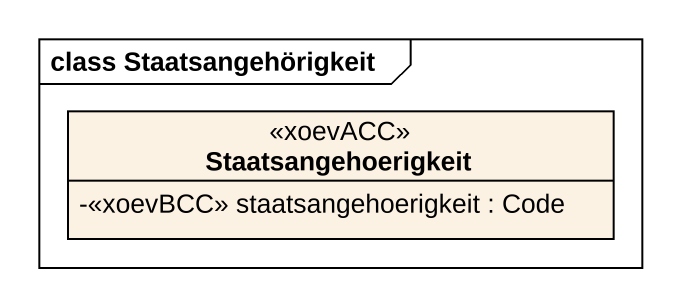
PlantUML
@startuml
mainframe class Staatsangehörigkeit
hide circle
hide empty members
skinparam classAttributeIconSize 0
class Staatsangehoerigkeit <<xoevACC>> {
  -<<xoevBCC>> staatsangehoerigkeit : Code
}
@enduml
